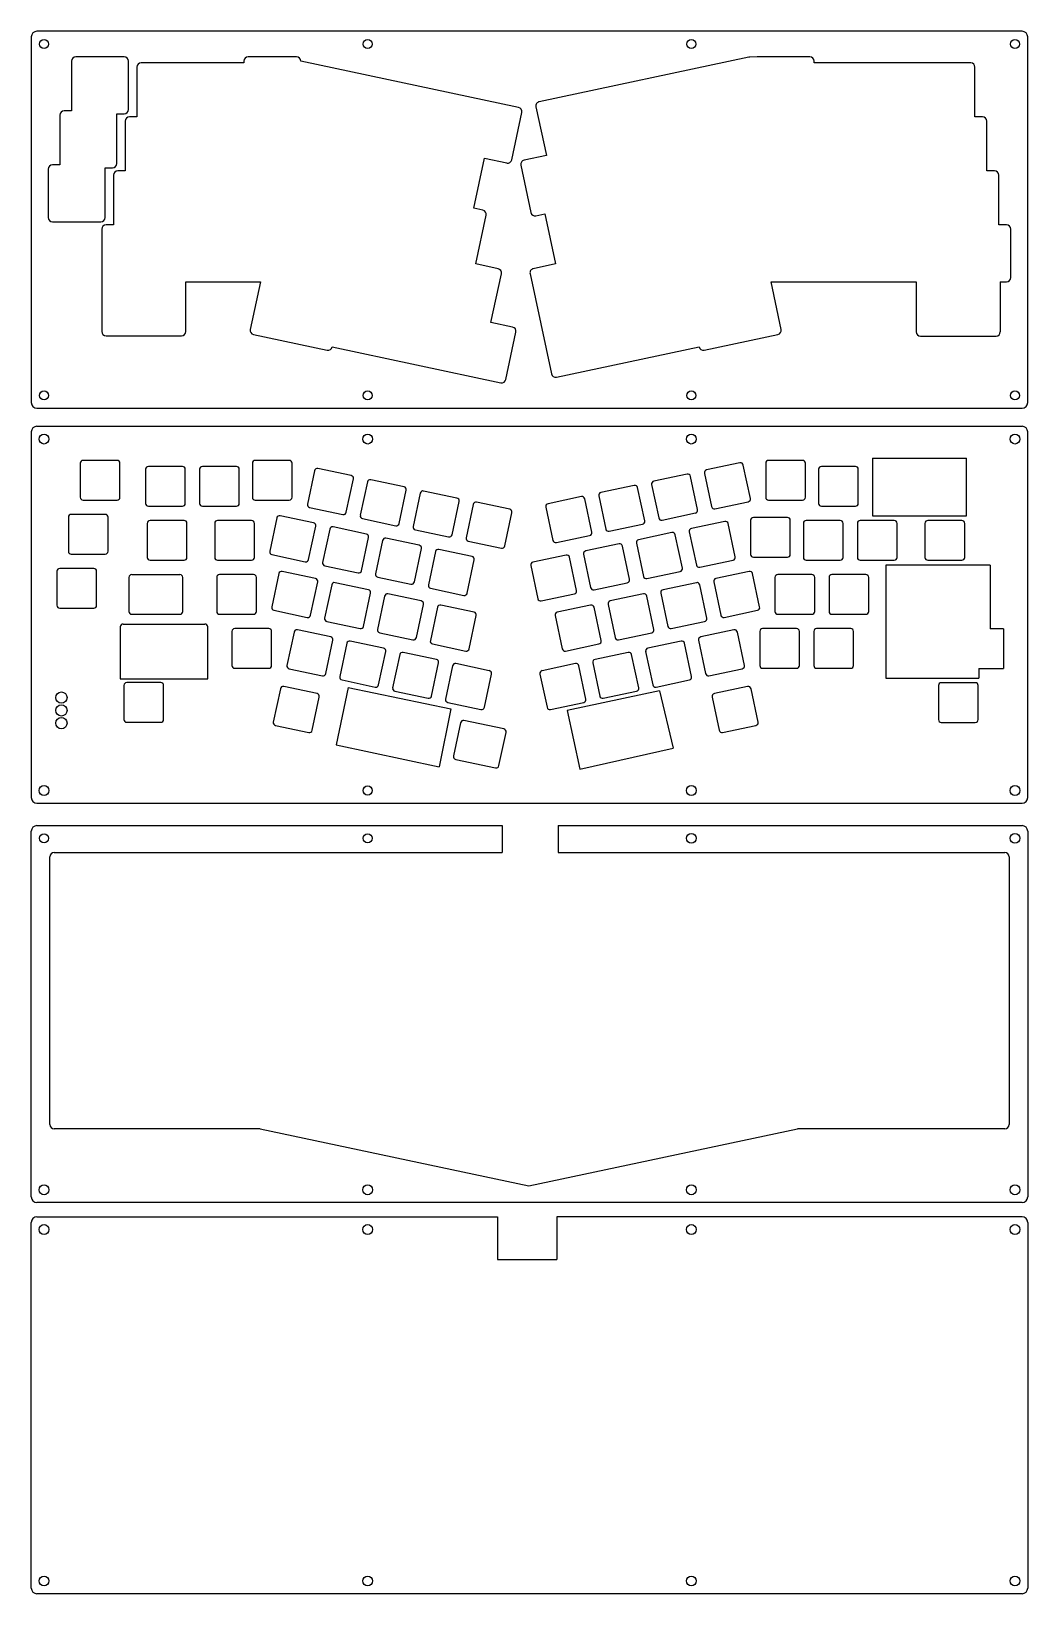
# Model space of a CAD drawing. Header units: millimetres. Extents: x 536 to 888, y -96 to 455.
import ezdxf

# ---------------------------------------------------------------- set-up
doc = ezdxf.new("R2010")
doc.units = ezdxf.units.MM
doc.layers.get('0').update_dxf_attribs({"linetype": 'CONTINUOUS'})

msp = doc.modelspace()

# ---------------------------------------------------------------- linework, layer by layer
at = {"color": 7, "linetype": 'CONTINUOUS', "lineweight": 25}
for p, q in [((536.37, 452.82), (536.37, 323.91)), ((885.67, 454.82), (538.37, 454.82)), ((887.67, 323.91), (887.67, 452.82)), ((550.6, 444.32), (550.6, 426.77)), ((569.16, 445.82), (552.1, 445.82)), ((570.66, 427.26), (570.66, 444.32)), ((573.62, 442.18), (573.62, 424.63)), ((611.31, 443.68), (575.12, 443.68)), ((611.31, 444.32), (611.31, 443.68)), ((629.87, 445.82), (612.81, 445.82)), ((631.37, 444.31), (631.37, 444.32)), ((708.17, 427.99), (631.37, 444.31)), ((789.4, 445.68), (715.46, 429.97)), ((792.24, 445.82), (789.65, 445.72)), ((810.83, 445.82), (792.3, 445.82)), ((812.33, 443.68), (812.33, 444.32)), ((867.56, 443.68), (812.33, 443.68)), ((869.06, 424.63), (869.06, 442.18)), ((546.44, 425.27), (546.44, 407.72)), ((550.6, 426.77), (547.94, 426.77)), ((566.5, 425.76), (569.16, 425.76)), ((566.5, 408.21), (566.5, 425.76)), ((573.62, 424.63), (570.96, 424.63)), ((705.78, 409.52), (709.32, 426.21)), ((714.3, 428.19), (717.96, 411.02)), ((871.73, 424.63), (869.06, 424.63)), ((569.46, 423.13), (569.46, 405.58)), ((873.23, 405.58), (873.23, 423.13)), ((546.44, 407.72), (543.87, 407.72)), ((692.4, 392.39), (696.15, 410.04)), ((696.15, 410.04), (704, 408.37)), ((717.96, 411.02), (710.11, 409.35)), ((542.37, 406.22), (542.37, 389.16)), ((562.43, 406.71), (565, 406.71)), ((562.43, 389.16), (562.43, 406.71)), ((565.39, 404.08), (565.39, 386.53)), ((569.46, 405.58), (566.89, 405.58)), ((708.95, 407.57), (712.5, 390.88)), ((875.99, 405.58), (873.23, 405.58)), ((877.49, 386.53), (877.49, 404.08)), ((695.59, 391.71), (692.4, 392.39)), ((543.87, 387.66), (560.93, 387.66)), ((565.39, 386.53), (562.72, 386.53)), ((693.1, 372.77), (696.74, 389.93)), ((714.28, 389.73), (717.47, 390.41)), ((717.47, 390.41), (721.22, 372.77)), ((880.17, 386.53), (877.49, 386.53)), ((561.22, 385.03), (561.22, 348.92)), ((881.67, 367.97), (881.67, 385.03)), ((700.94, 371.1), (693.1, 372.77)), ((698.44, 352.15), (702.09, 369.32)), ((712.22, 369.32), (719.72, 333.99)), ((721.22, 372.77), (713.37, 371.1)), ((590.82, 366.47), (617.13, 366.47)), ((590.82, 348.92), (590.82, 366.47)), ((617.13, 366.47), (613.56, 349.68)), ((797.18, 366.47), (848.39, 366.47)), ((800.75, 349.68), (797.18, 366.47)), ((848.39, 366.47), (848.39, 348.87)), ((877.99, 366.47), (877.99, 348.87)), ((877.99, 366.47), (880.17, 366.47)), ((562.72, 347.42), (589.32, 347.42)), ((614.71, 347.9), (640.71, 342.38)), ((706.08, 350.53), (698.44, 352.15)), ((703.69, 332.06), (707.23, 348.75)), ((773.6, 342.38), (799.59, 347.9)), ((849.89, 347.37), (876.49, 347.37)), ((642.49, 343.54), (701.91, 330.91)), ((642.49, 343.53), (642.49, 343.54)), ((721.5, 332.83), (771.82, 343.53)), ((538.37, 321.91), (885.67, 321.91)), ((536.37, 313.54), (536.37, 184.62)), ((887.67, 184.62), (887.67, 313.54)), ((566.63, 303.51), (554.63, 303.51)), ((627.34, 303.51), (615.34, 303.51)), ((808.3, 303.51), (796.3, 303.51)), ((832.99, 304.27), (832.99, 283.91)), ((866.04, 283.91), (866.04, 304.27)), ((553.63, 302.51), (553.63, 290.51)), ((567.63, 290.51), (567.63, 302.51)), ((576.65, 300.37), (576.65, 288.37)), ((589.65, 301.37), (577.65, 301.37)), ((590.65, 288.37), (590.65, 300.37)), ((595.7, 300.37), (595.7, 288.37)), ((608.7, 301.37), (596.7, 301.37)), ((609.7, 288.37), (609.7, 300.37)), ((614.34, 302.51), (614.34, 290.51)), ((628.34, 290.51), (628.34, 302.51)), ((636.24, 299.87), (633.74, 288.13)), ((649.16, 298.15), (637.43, 300.64)), ((767.58, 298.66), (755.84, 296.17)), ((771.26, 286.15), (768.77, 297.89)), ((773.7, 298.94), (776.2, 287.2)), ((786.21, 302.62), (774.47, 300.13)), ((789.89, 290.11), (787.4, 301.85)), ((795.3, 302.51), (795.3, 290.51)), ((809.3, 290.51), (809.3, 302.51)), ((813.93, 300.37), (813.93, 288.37)), ((826.93, 301.37), (814.93, 301.37)), ((827.93, 288.37), (827.93, 300.37)), ((832.98, 300.37), (832.98, 288.37)), ((866.03, 288.37), (866.03, 300.37)), ((647.44, 285.22), (649.93, 296.96)), ((654.87, 295.91), (652.38, 284.17)), ((667.8, 294.19), (656.06, 296.68)), ((666.07, 281.26), (668.57, 293)), ((686.43, 290.22), (674.69, 292.72)), ((748.95, 294.7), (737.21, 292.2)), ((752.63, 282.19), (750.13, 293.93)), ((755.07, 294.98), (757.57, 283.24)), ((554.63, 289.51), (566.63, 289.51)), ((577.65, 287.37), (589.65, 287.37)), ((596.7, 287.37), (608.7, 287.37)), ((615.34, 289.51), (627.34, 289.51)), ((634.51, 286.95), (646.25, 284.45)), ((673.51, 291.95), (671.01, 280.21)), ((684.71, 277.3), (687.2, 289.04)), ((692.14, 287.99), (689.65, 276.25)), ((705.06, 286.26), (693.33, 288.76)), ((717.8, 287.06), (720.3, 275.32)), ((730.31, 290.74), (718.57, 288.24)), ((733.99, 278.23), (731.5, 289.97)), ((736.44, 291.02), (738.93, 279.28)), ((777.39, 286.43), (789.12, 288.93)), ((796.3, 289.51), (808.3, 289.51)), ((814.93, 287.37), (826.93, 287.37)), ((549.47, 283.46), (549.47, 271.46)), ((562.47, 284.46), (550.47, 284.46)), ((563.47, 271.46), (563.47, 283.46)), ((577.25, 281.32), (577.25, 269.32)), ((590.25, 282.32), (578.25, 282.32)), ((591.25, 269.32), (591.25, 281.32)), ((601.06, 281.32), (601.06, 269.32)), ((614.06, 282.32), (602.06, 282.32)), ((615.06, 269.32), (615.06, 281.32)), ((622.96, 283.22), (620.46, 271.48)), ((635.88, 281.5), (624.15, 283.99)), ((653.15, 282.99), (664.89, 280.49)), ((703.34, 273.34), (705.83, 285.08)), ((740.12, 278.51), (751.86, 281.01)), ((758.75, 282.47), (770.49, 284.97)), ((780.85, 282.01), (769.11, 279.52)), ((784.53, 269.5), (782.04, 281.24)), ((789.94, 282.38), (789.94, 270.38)), ((802.94, 283.38), (790.94, 283.38)), ((803.94, 270.38), (803.94, 282.38)), ((808.57, 281.32), (808.57, 269.32)), ((821.57, 282.32), (809.57, 282.32)), ((822.57, 269.32), (822.57, 281.32)), ((827.62, 281.32), (827.62, 269.32)), ((840.62, 282.32), (828.62, 282.32)), ((841.62, 269.32), (841.62, 281.32)), ((851.44, 281.32), (851.44, 269.32)), ((864.44, 282.32), (852.44, 282.32)), ((865.44, 269.32), (865.44, 281.32)), ((634.16, 268.57), (636.65, 280.31)), ((641.59, 279.26), (639.1, 267.52)), ((654.52, 277.54), (642.78, 280.03)), ((652.79, 264.61), (655.29, 276.35)), ((673.15, 273.57), (661.41, 276.07)), ((671.78, 279.03), (683.52, 276.53)), ((721.48, 274.55), (733.22, 277.04)), ((762.22, 278.05), (750.48, 275.56)), ((765.9, 265.54), (763.41, 277.28)), ((768.34, 278.33), (770.84, 266.59)), ((550.47, 270.46), (562.47, 270.46)), ((621.23, 270.3), (632.97, 267.8)), ((660.23, 275.3), (657.73, 263.56)), ((671.43, 260.65), (673.92, 272.39)), ((678.86, 271.34), (676.37, 259.6)), ((691.78, 269.61), (680.05, 272.11)), ((690.42, 275.06), (702.15, 272.57)), ((724.95, 270.13), (713.21, 267.63)), ((731.08, 270.41), (733.57, 258.67)), ((743.59, 274.09), (731.85, 271.59)), ((747.27, 261.58), (744.77, 273.32)), ((749.71, 274.37), (752.21, 262.63)), ((558.4, 265.41), (546.4, 265.41)), ((578.25, 268.32), (590.25, 268.32)), ((602.06, 268.32), (614.06, 268.32)), ((639.87, 266.34), (651.61, 263.84)), ((690.06, 256.69), (692.55, 268.43)), ((712.44, 266.45), (714.94, 254.71)), ((728.63, 257.62), (726.14, 269.36)), ((772.03, 265.82), (783.76, 268.32)), ((790.94, 269.38), (802.94, 269.38)), ((809.57, 268.32), (821.57, 268.32)), ((828.62, 268.32), (840.62, 268.32)), ((874.47, 266.62), (837.6, 266.62)), ((852.44, 268.32), (864.44, 268.32)), ((545.4, 264.41), (545.4, 252.41)), ((559.4, 252.41), (559.4, 264.41)), ((570.8, 262.27), (570.8, 250.27)), ((589.8, 250.27), (589.8, 262.27)), ((601.76, 262.27), (601.76, 250.27)), ((614.76, 263.27), (602.76, 263.27)), ((615.76, 250.27), (615.76, 262.27)), ((623.66, 263.59), (621.16, 251.85)), ((636.58, 261.87), (624.85, 264.36)), ((634.86, 248.94), (637.35, 260.68)), ((642.29, 259.63), (639.8, 247.89)), ((655.22, 257.91), (643.48, 260.4)), ((658.5, 262.38), (670.24, 259.88)), ((734.76, 257.9), (746.5, 260.4)), ((753.39, 261.86), (765.13, 264.36)), ((770.84, 260.4), (759.1, 257.91)), ((774.52, 247.89), (772.03, 259.63)), ((776.96, 260.68), (779.46, 248.94)), ((789.47, 264.36), (777.73, 261.87)), ((793.15, 251.85), (790.66, 263.59)), ((798.56, 262.27), (798.56, 250.27)), ((811.56, 263.27), (799.56, 263.27)), ((812.56, 250.27), (812.56, 262.27)), ((817.61, 262.27), (817.61, 250.27)), ((830.61, 263.27), (818.61, 263.27)), ((831.61, 250.27), (831.61, 262.27)), ((653.49, 244.98), (655.99, 256.72)), ((660.93, 255.67), (658.43, 243.93)), ((673.85, 253.94), (662.11, 256.44)), ((677.14, 258.41), (688.87, 255.92)), ((716.12, 253.94), (727.86, 256.43)), ((752.21, 256.44), (740.47, 253.94)), ((755.89, 243.93), (753.39, 255.67)), ((758.33, 256.72), (760.83, 244.98)), ((546.4, 251.41), (558.4, 251.41)), ((602.76, 249.27), (614.76, 249.27)), ((621.93, 250.67), (633.67, 248.17)), ((672.13, 241.02), (674.62, 252.76)), ((679.56, 251.71), (677.07, 239.97)), ((692.48, 249.98), (680.75, 252.48)), ((690.76, 237.06), (693.25, 248.8)), ((721.06, 248.8), (723.56, 237.06)), ((733.57, 252.48), (721.83, 249.98)), ((737.25, 239.97), (734.76, 251.71)), ((739.7, 252.76), (742.19, 241.02)), ((780.65, 248.17), (792.38, 250.67)), ((799.56, 249.27), (811.56, 249.27)), ((818.61, 249.27), (830.61, 249.27)), ((567.72, 244.8), (567.72, 226.5)), ((598.6, 226.5), (598.6, 244.8)), ((607.11, 243.22), (607.11, 231.22)), ((620.11, 244.22), (608.11, 244.22)), ((621.11, 231.22), (621.11, 243.22)), ((629.01, 242.98), (626.51, 231.24)), ((641.93, 241.26), (630.2, 243.75)), ((640.57, 246.71), (652.31, 244.21)), ((659.2, 242.75), (670.94, 240.25)), ((743.38, 240.25), (755.12, 242.75)), ((762.01, 244.21), (773.75, 246.71)), ((784.11, 243.75), (772.37, 241.26)), ((787.79, 231.24), (785.3, 242.98)), ((793.2, 243.22), (793.2, 231.22)), ((806.2, 244.22), (794.2, 244.22)), ((807.2, 231.22), (807.2, 243.22)), ((812.25, 243.22), (812.25, 231.22)), ((825.25, 244.22), (813.25, 244.22)), ((826.25, 231.22), (826.25, 243.22)), ((640.21, 228.33), (642.7, 240.07)), ((647.64, 239.02), (645.15, 227.28)), ((660.57, 237.3), (648.83, 239.79)), ((677.84, 238.78), (689.57, 236.29)), ((724.74, 236.29), (736.48, 238.78)), ((765.48, 239.79), (753.74, 237.3)), ((769.16, 227.28), (766.67, 239.02)), ((771.6, 240.07), (774.1, 228.33)), ((658.84, 224.37), (661.34, 236.11)), ((666.28, 235.06), (663.78, 223.32)), ((679.2, 233.33), (667.46, 235.83)), ((677.48, 220.41), (679.97, 232.15)), ((697.83, 229.37), (686.1, 231.87)), ((728.21, 231.87), (716.47, 229.37)), ((734.34, 232.15), (736.83, 220.41)), ((746.85, 235.83), (735.11, 233.33)), ((750.53, 223.32), (748.03, 235.06)), ((752.97, 236.11), (755.47, 224.37)), ((608.11, 230.22), (620.11, 230.22)), ((627.28, 230.06), (639.02, 227.56)), ((645.92, 226.1), (657.66, 223.6)), ((684.91, 231.1), (682.42, 219.36)), ((696.11, 216.45), (698.6, 228.19)), ((715.7, 228.19), (718.2, 216.45)), ((731.89, 219.36), (729.4, 231.1)), ((756.65, 223.6), (768.39, 226.1)), ((775.29, 227.56), (787.02, 230.06)), ((794.2, 230.22), (806.2, 230.22)), ((813.25, 230.22), (825.25, 230.22)), ((870.39, 230.18), (879.12, 230.18)), ((569.02, 224.17), (569.02, 212.17)), ((582.02, 225.17), (570.02, 225.17)), ((583.02, 212.17), (583.02, 224.17)), ((624.2, 222.99), (621.7, 211.25)), ((637.12, 221.27), (625.39, 223.76)), ((648.07, 223.4), (643.84, 203.18)), ((664.55, 222.14), (676.29, 219.64)), ((757.87, 222.22), (725.32, 215.31)), ((738.02, 219.64), (749.76, 222.14)), ((788.92, 223.76), (777.18, 221.27)), ((792.6, 211.25), (790.11, 222.99)), ((856.19, 224.12), (856.19, 212.12)), ((869.19, 225.12), (857.19, 225.12)), ((870.19, 212.12), (870.19, 224.12)), ((635.4, 208.34), (637.89, 220.08)), ((683.19, 218.17), (694.92, 215.68)), ((719.38, 215.68), (731.12, 218.17)), ((776.41, 220.08), (778.91, 208.34)), ((570.02, 211.17), (582.02, 211.17)), ((622.47, 210.07), (634.21, 207.57)), ((687.72, 211.03), (685.23, 199.29)), ((702.97, 208.81), (688.91, 211.8)), ((780.1, 207.57), (791.83, 210.07)), ((857.19, 211.12), (869.19, 211.12)), ((701.25, 195.88), (703.74, 207.62)), ((686, 198.1), (700.06, 195.11)), ((538.37, 182.62), (885.67, 182.62)), ((536.37, 43.85), (536.37, 172.76)), ((538.37, 174.76), (702.37, 174.76)), ((722.12, 174.76), (885.67, 174.76)), ((887.67, 172.76), (887.67, 43.85)), ((542.9, 69.39), (542.9, 163.73)), ((544.4, 165.23), (702.37, 165.23)), ((722.12, 165.23), (879.64, 165.23)), ((881.14, 163.73), (881.14, 69.39)), ((617.04, 67.89), (544.4, 67.89)), ((617.04, 67.89), (711.77, 47.76)), ((711.77, 47.76), (806.5, 67.89)), ((879.64, 67.89), (806.5, 67.89)), ((885.67, 41.85), (538.37, 41.85)), ((536.37, -94.09), (536.37, 34.82)), ((887.67, 34.82), (887.67, -94.09)), ((885.67, -96.09), (538.37, -96.09))]:
    msp.add_line(p, q, dxfattribs=at)
for p, q in [((538.37, 315.54), (885.67, 315.54)), ((832.99, 304.27), (866.04, 304.27)), ((832.99, 283.91), (866.04, 283.91)), ((837.6, 266.62), (837.6, 226.71)), ((874.47, 266.62), (874.47, 244.18)), ((571.8, 263.27), (588.8, 263.27)), ((571.8, 249.27), (588.8, 249.27)), ((568.72, 245.8), (597.6, 245.8)), ((879.12, 244.18), (874.47, 244.18)), ((879.12, 244.18), (879.12, 230.18)), ((567.72, 226.5), (598.6, 226.5)), ((837.6, 226.71), (870.39, 226.71)), ((870.39, 230.18), (870.39, 226.71)), ((648.07, 223.4), (684.25, 215.93)), ((757.87, 222.22), (762.64, 202.06)), ((684.25, 215.93), (680.13, 195.44)), ((725.32, 215.31), (729.76, 194.7)), ((643.84, 203.18), (680.13, 195.44)), ((729.76, 194.7), (762.64, 202.06)), ((702.37, 174.76), (702.37, 165.23)), ((722.12, 174.76), (722.12, 165.23)), ((538.37, 36.82), (700.7, 36.82)), ((700.7, 36.82), (700.7, 21.82)), ((885.67, 36.82), (721.68, 36.82)), ((721.68, 36.82), (721.68, 21.82)), ((700.7, 21.82), (721.68, 21.82))]:
    msp.add_line(p, q)
for centre, radius in [((540.87, 450.32), 1.6), ((654.97, 450.32), 1.6), ((769.07, 450.32), 1.6), ((883.17, 450.32), 1.6), ((540.87, 326.41), 1.6), ((654.97, 326.41), 1.6), ((769.07, 326.41), 1.6), ((883.17, 326.41), 1.6), ((540.87, 311.04), 1.75), ((654.97, 311.04), 1.75), ((769.07, 311.04), 1.75), ((883.17, 311.04), 1.75), ((547.01, 219.88), 2), ((547.01, 215.38), 2), ((547.01, 210.88), 2), ((540.87, 187.12), 1.75), ((654.97, 187.12), 1.6), ((769.07, 187.12), 1.75), ((883.17, 187.12), 1.75), ((540.87, 170.26), 1.6), ((654.97, 170.26), 1.6), ((769.07, 170.26), 1.75), ((883.17, 170.26), 1.75), ((540.87, 46.35), 1.75), ((654.97, 46.35), 1.75), ((769.07, 46.35), 1.75), ((883.17, 46.35), 1.75), ((540.87, 32.32), 1.75), ((654.97, 32.32), 1.75), ((769.07, 32.32), 1.75), ((883.17, 32.32), 1.75), ((540.87, -91.59), 1.75), ((654.97, -91.59), 1.75), ((769.07, -91.59), 1.75), ((883.17, -91.59), 1.75)]:
    msp.add_circle(centre, radius, dxfattribs=at)
for centre, radius, start, end in [((538.37, 452.82), 2, 90, 180), ((885.67, 452.82), 2, 0, 90), ((552.1, 444.32), 1.5, 90, 180), ((569.16, 444.32), 1.5, 0, 90), ((575.12, 442.18), 1.5, 90, 180), ((612.81, 444.32), 1.5, 90, 180), ((629.87, 444.32), 1.5, 0, 90), ((789.71, 444.22), 1.5, 92.2937, 102), ((792.3, 444.32), 1.5, 90, 92.2937), ((810.83, 444.32), 1.5, 0, 90), ((867.56, 442.18), 1.5, 0, 90), ((715.77, 428.5), 1.5, 102, 192), ((547.94, 425.27), 1.5, 90, 180), ((569.16, 427.26), 1.5, 270, 0), ((570.96, 423.13), 1.5, 90, 180), ((707.86, 426.52), 1.5, 348, 78), ((871.73, 423.13), 1.5, 0, 90), ((543.87, 406.22), 1.5, 90, 180), ((565, 408.21), 1.5, 270, 0), ((704.31, 409.83), 1.5, 258, 348), ((710.42, 407.88), 1.5, 102, 192), ((566.89, 404.08), 1.5, 90, 180), ((875.99, 404.08), 1.5, 0, 90), ((695.28, 390.24), 1.5, 348, 78), ((543.87, 389.16), 1.5, 180, 270), ((560.93, 389.16), 1.5, 270, 0), ((562.72, 385.03), 1.5, 90, 180), ((713.97, 391.19), 1.5, 192, 282), ((880.17, 385.03), 1.5, 0, 90), ((700.63, 369.63), 1.5, 348, 78), ((713.68, 369.63), 1.5, 102, 192), ((880.17, 367.97), 1.5, 270, 0), ((562.72, 348.92), 1.5, 180, 270), ((589.32, 348.92), 1.5, 270, 0), ((615.03, 349.37), 1.5, 168, 258), ((705.77, 349.06), 1.5, 348, 78), ((799.28, 349.37), 1.5, 282, 12), ((849.89, 348.87), 1.5, 180, 270), ((876.49, 348.87), 1.5, 270, 0), ((641.03, 343.84), 1.5, 258, 348), ((773.28, 343.84), 1.5, 192.1532, 282), ((702.22, 332.37), 1.5, 258, 348), ((721.19, 334.3), 1.5, 192, 282), ((538.37, 323.91), 2, 180, 270), ((885.67, 323.91), 2, 270, 0), ((538.37, 313.54), 2, 90, 180), ((885.67, 313.54), 2, 0, 90), ((554.63, 302.51), 1, 90, 180), ((566.63, 302.51), 1, 0, 90), ((615.34, 302.51), 1, 90, 180), ((627.34, 302.51), 1, 0, 90), ((796.3, 302.51), 1, 90, 180), ((808.3, 302.51), 1, 0, 90), ((577.65, 300.37), 1, 90, 180), ((589.65, 300.37), 1, 0, 90), ((596.7, 300.37), 1, 90, 180), ((608.7, 300.37), 1, 360, 90), ((637.22, 299.66), 1, 78, 168), ((648.96, 297.17), 1, 348, 78), ((767.79, 297.68), 1, 12, 102), ((774.68, 299.15), 1, 102, 192), ((786.42, 301.64), 1, 12, 102), ((814.93, 300.37), 1, 90, 180), ((826.93, 300.37), 1, 360, 90), ((655.85, 295.7), 1, 78, 168), ((667.59, 293.21), 1, 348, 78), ((674.49, 291.74), 1, 78, 168), ((737.42, 291.23), 1, 102, 192), ((749.15, 293.72), 1, 12, 102), ((756.05, 295.19), 1, 102, 192), ((554.63, 290.51), 1, 180, 270), ((566.63, 290.51), 1, 270, 0), ((577.65, 288.37), 1, 180, 270), ((589.65, 288.37), 1, 270, 0), ((596.7, 288.37), 1, 180, 270), ((608.7, 288.37), 1, 270, 0), ((615.34, 290.51), 1, 180, 270), ((627.34, 290.51), 1, 270, 0), ((634.72, 287.92), 1, 168, 258), ((686.22, 289.25), 1, 348, 78), ((693.12, 287.78), 1, 78, 168), ((718.78, 287.27), 1, 102, 192), ((730.52, 289.76), 1, 12, 102), ((777.18, 287.41), 1, 192, 282), ((788.92, 289.9), 1, 282, 12), ((796.3, 290.51), 1, 180, 270), ((808.3, 290.51), 1, 270, 0), ((814.93, 288.37), 1, 180, 270), ((826.93, 288.37), 1, 270, 0), ((550.47, 283.46), 1, 90, 180), ((562.47, 283.46), 1, 0, 90), ((578.25, 281.32), 1, 90, 180), ((590.25, 281.32), 1, 0, 90), ((602.06, 281.32), 1, 90, 180), ((614.06, 281.32), 1, 0, 90), ((623.94, 283.01), 1, 78, 168), ((635.68, 280.52), 1, 348, 78), ((646.46, 285.43), 1, 258, 348), ((653.36, 283.96), 1, 168, 258), ((665.09, 281.47), 1, 258, 348), ((704.86, 285.29), 1, 348, 78), ((751.65, 281.98), 1, 282, 12), ((758.54, 283.45), 1, 192, 282), ((770.28, 285.94), 1, 282, 12), ((781.06, 281.03), 1, 12, 102), ((790.94, 282.38), 1, 90, 180), ((802.94, 282.38), 1, 0, 90), ((809.57, 281.32), 1, 90, 180), ((821.57, 281.32), 1, 0, 90), ((828.62, 281.32), 1, 90, 180), ((840.62, 281.32), 1, 0, 90), ((852.44, 281.32), 1, 90, 180), ((864.44, 281.32), 1, 0, 90), ((642.57, 279.05), 1, 78, 168), ((654.31, 276.56), 1, 348, 78), ((661.21, 275.09), 1, 78, 168), ((671.99, 280), 1, 168, 258), ((683.73, 277.51), 1, 258, 348), ((690.62, 276.04), 1, 168, 258), ((733.01, 278.02), 1, 282, 12), ((739.91, 279.49), 1, 192, 282), ((750.69, 274.58), 1, 102, 192), ((762.43, 277.07), 1, 12, 102), ((769.32, 278.54), 1, 102, 192), ((550.47, 271.46), 1, 180, 270), ((562.47, 271.46), 1, 270, 0), ((621.44, 271.27), 1, 168, 258), ((672.94, 272.6), 1, 348, 78), ((679.84, 271.13), 1, 78, 168), ((702.36, 273.55), 1, 258, 348), ((721.28, 275.53), 1, 192, 282), ((725.16, 269.15), 1, 12, 102), ((732.06, 270.62), 1, 102, 192), ((743.79, 273.11), 1, 12, 102), ((790.94, 270.38), 1, 180, 270), ((802.94, 270.38), 1, 270, 0), ((546.4, 264.41), 1, 90, 180), ((558.4, 264.41), 1, 0, 90), ((578.25, 269.32), 1, 180, 270), ((590.25, 269.32), 1, 270, 0), ((602.06, 269.32), 1, 180, 270), ((614.06, 269.32), 1, 270, 0), ((633.18, 268.78), 1, 258, 348), ((640.08, 267.31), 1, 168, 258), ((651.81, 264.82), 1, 258, 348), ((691.58, 268.64), 1, 348, 78), ((713.42, 266.66), 1, 102, 192), ((764.92, 265.33), 1, 282, 12), ((771.82, 266.8), 1, 192, 282), ((783.56, 269.29), 1, 282, 12), ((809.57, 269.32), 1, 180, 270), ((821.57, 269.32), 1, 270, 0), ((828.62, 269.32), 1, 180, 270), ((840.62, 269.32), 1, 270, 0), ((852.44, 269.32), 1, 180, 270), ((864.44, 269.32), 1, 270, 0), ((571.8, 262.27), 1, 90, 180), ((588.8, 262.27), 1, 0, 90), ((602.76, 262.27), 1, 90, 180), ((614.76, 262.27), 1, 0, 90), ((624.64, 263.38), 1, 78, 168), ((636.38, 260.89), 1, 348, 78), ((643.27, 259.42), 1, 78, 168), ((658.71, 263.35), 1, 168, 258), ((670.45, 260.86), 1, 258, 348), ((677.34, 259.39), 1, 168, 258), ((746.29, 261.37), 1, 282, 12), ((753.18, 262.84), 1, 192, 282), ((771.05, 259.42), 1, 12, 102), ((777.94, 260.89), 1, 102, 192), ((789.68, 263.38), 1, 12, 102), ((799.56, 262.27), 1, 90, 180), ((811.56, 262.27), 1, 0, 90), ((818.61, 262.27), 1, 90, 180), ((830.61, 262.27), 1, 0, 90), ((655.01, 256.93), 1, 348, 78), ((661.91, 255.46), 1, 78, 168), ((673.64, 252.97), 1, 348, 78), ((689.08, 256.9), 1, 258, 348), ((715.92, 254.92), 1, 192, 282), ((727.65, 257.41), 1, 282, 12), ((734.55, 258.88), 1, 192, 282), ((740.68, 252.97), 1, 102, 192), ((752.41, 255.46), 1, 12, 102), ((759.31, 256.93), 1, 102, 192), ((546.4, 252.41), 1, 180, 270), ((558.4, 252.41), 1, 270, 0), ((571.8, 250.27), 1, 180, 270), ((588.8, 250.27), 1, 270, 0), ((602.76, 250.27), 1, 180, 270), ((614.76, 250.27), 1, 270, 0), ((622.14, 251.64), 1, 168, 258), ((633.88, 249.15), 1, 258, 348), ((680.54, 251.5), 1, 78, 168), ((692.28, 249.01), 1, 348, 78), ((722.04, 249.01), 1, 102, 192), ((733.78, 251.5), 1, 12, 102), ((780.44, 249.15), 1, 192, 282), ((792.18, 251.64), 1, 282, 12), ((799.56, 250.27), 1, 180, 270), ((811.56, 250.27), 1, 270, 0), ((818.61, 250.27), 1, 180, 270), ((830.61, 250.27), 1, 270, 0), ((568.72, 244.8), 1, 90, 180.0001), ((597.6, 244.8), 1, 359.9999, 90.0001), ((608.11, 243.22), 1, 90, 180), ((620.11, 243.22), 1, 0, 90), ((629.99, 242.77), 1, 78, 168), ((640.78, 247.68), 1, 168, 258), ((652.51, 245.19), 1, 258, 348), ((659.41, 243.72), 1, 168, 258), ((754.91, 243.72), 1, 282, 12), ((761.8, 245.19), 1, 192, 282), ((773.54, 247.68), 1, 282, 12), ((784.32, 242.77), 1, 12, 102), ((794.2, 243.22), 1, 90, 180), ((806.2, 243.22), 1, 0, 90), ((813.25, 243.22), 1, 90, 180), ((825.25, 243.22), 1, 360, 90), ((641.73, 240.28), 1, 348, 78), ((648.62, 238.81), 1, 78, 168), ((660.36, 236.32), 1, 348, 78), ((671.15, 241.23), 1, 258, 348), ((678.04, 239.76), 1, 168, 258), ((689.78, 237.27), 1, 258, 348), ((724.54, 237.27), 1, 192, 282), ((736.27, 239.76), 1, 282, 12), ((743.17, 241.23), 1, 192, 282), ((753.95, 236.32), 1, 102, 192), ((765.69, 238.81), 1, 12, 102), ((772.58, 240.28), 1, 102, 192), ((667.26, 234.85), 1, 78, 168), ((678.99, 232.36), 1, 348, 78), ((685.89, 230.89), 1, 78, 168), ((728.42, 230.89), 1, 12, 102), ((735.32, 232.36), 1, 102, 192), ((747.05, 234.85), 1, 12, 102), ((608.11, 231.22), 1, 180, 270), ((620.11, 231.22), 1, 270, 0), ((627.49, 231.03), 1, 168, 258), ((639.23, 228.54), 1, 258, 348), ((646.13, 227.07), 1, 168, 258), ((697.63, 228.4), 1, 348, 78), ((716.68, 228.4), 1, 102, 192), ((768.18, 227.07), 1, 282, 12), ((775.08, 228.54), 1, 192, 282), ((786.82, 231.03), 1, 282, 12), ((794.2, 231.22), 1, 180, 270), ((806.2, 231.22), 1, 270, 0), ((813.25, 231.22), 1, 180, 270), ((825.25, 231.22), 1, 270, 0), ((570.02, 224.17), 1, 90, 180), ((582.02, 224.17), 1, 0, 90), ((625.18, 222.78), 1, 78, 168), ((636.92, 220.29), 1, 348, 78), ((657.86, 224.58), 1, 258, 348), ((664.76, 223.11), 1, 168, 258), ((676.5, 220.62), 1, 258, 348), ((737.81, 220.62), 1, 192, 282), ((749.55, 223.11), 1, 282, 12), ((756.44, 224.58), 1, 192, 282), ((777.39, 220.29), 1, 102, 192), ((789.13, 222.78), 1, 12, 102), ((857.19, 224.12), 1, 90, 180), ((869.19, 224.12), 1, 0, 90), ((683.39, 219.15), 1, 168, 258), ((695.13, 216.66), 1, 258, 348), ((719.18, 216.66), 1, 192, 282), ((730.91, 219.15), 1, 282, 12), ((570.02, 212.17), 1, 180, 270), ((582.02, 212.17), 1, 270, 0), ((622.68, 211.04), 1, 168, 258), ((688.7, 210.82), 1, 78, 168), ((791.63, 211.04), 1, 282, 12), ((857.19, 212.12), 1, 180, 270), ((869.19, 212.12), 1, 270, 0), ((634.42, 208.55), 1, 258, 348), ((702.77, 207.83), 1, 348, 78), ((779.89, 208.55), 1, 192, 282), ((686.2, 199.08), 1, 168, 258), ((700.27, 196.09), 1, 258, 348), ((538.37, 184.62), 2, 180, 270), ((885.67, 184.62), 2, 270, 0), ((538.37, 172.76), 2, 90, 180), ((885.67, 172.76), 2, 0, 90), ((544.4, 163.73), 1.5, 90, 180), ((879.64, 163.73), 1.5, 0, 90), ((544.4, 69.39), 1.5, 180, 270), ((879.64, 69.39), 1.5, 270, 0), ((538.37, 43.85), 2, 180, 270), ((885.67, 43.85), 2, 270, 0), ((538.37, 34.82), 2, 90, 180), ((885.67, 34.82), 2, 0, 90), ((538.37, -94.09), 2, 180, 270), ((885.67, -94.09), 2, 270, 0)]:
    msp.add_arc(centre, radius, start, end, dxfattribs=at)

doc.saveas('drawing.dxf')
